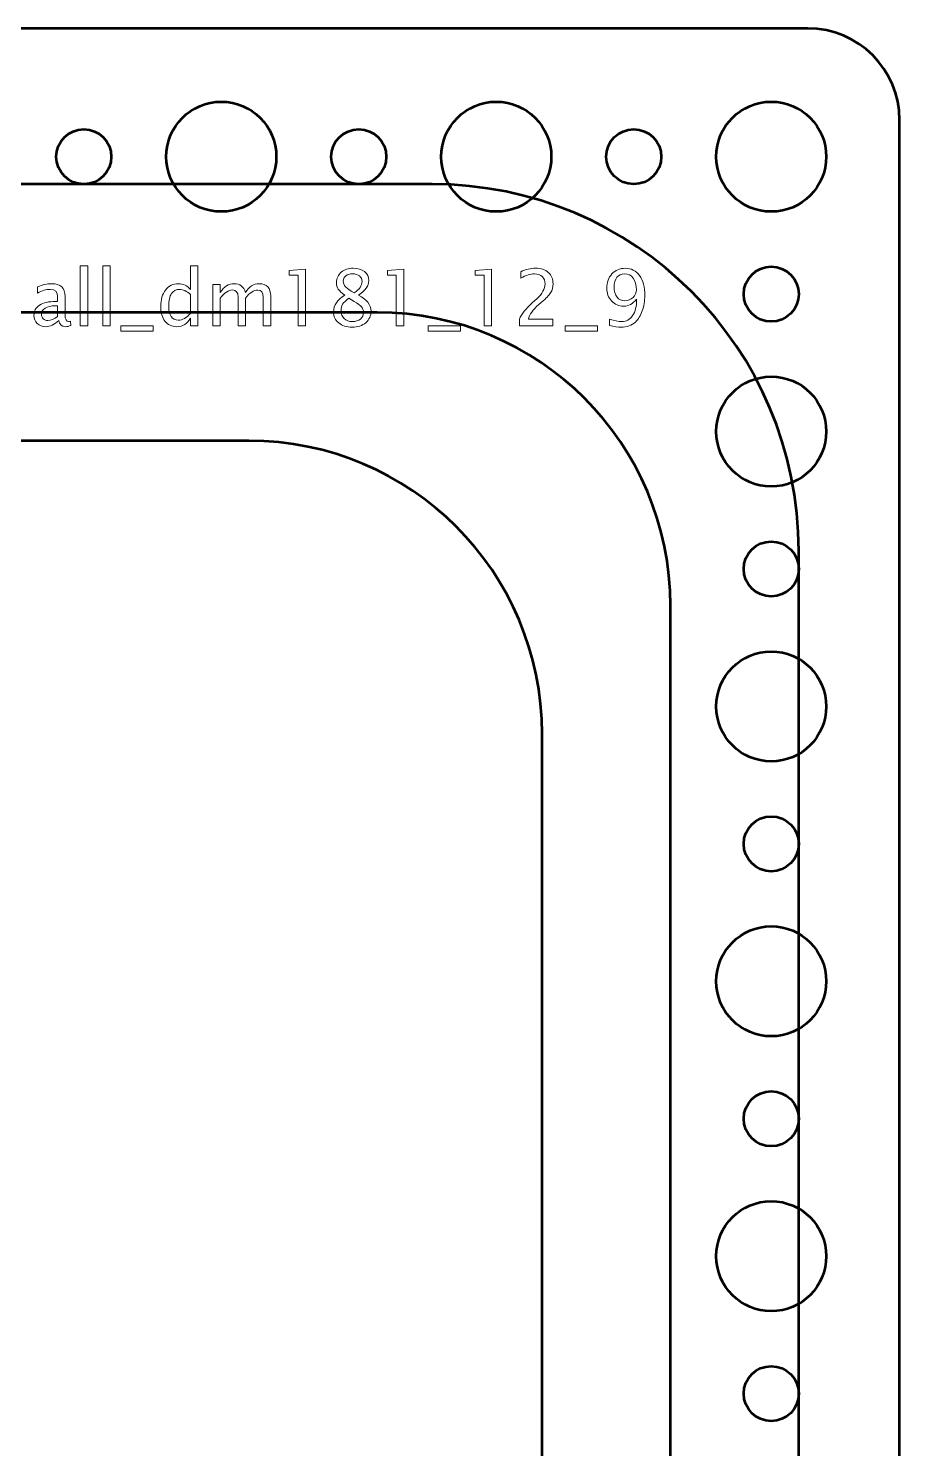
# Model space of a CAD drawing. Header units: centimetres. Extents: x -42 to 63, y -49 to 29.
# Drawn here: x 28.2 to 32.95, y -23.55 to -15.8 of the extents above; entities that cross this region are included whole.
import ezdxf

# ---------------------------------------------------------------- set-up
doc = ezdxf.new("R2010")
doc.units = ezdxf.units.CM
doc.header["$MEASUREMENT"] = 0
doc.layers.add('Layer 1', color=7, linetype='Continuous')

msp = doc.modelspace()

# ---------------------------------------------------------------- linework, layer by layer
at = {"layer": 'Layer 1', "lineweight": 53}
for centre, major_axis in [((29.25001, -16.50001), (0, 0.30001)), ((30.75001, -16.50001), (0, 0.30001)), ((32.25001, -16.50001), (0, 0.30001)), ((28.5, -16.5), (0, 0.15)), ((30, -16.5), (0, 0.15)), ((31.5, -16.5), (0, 0.15)), ((32.25, -17.25), (0, 0.15)), ((32.25001, -18.00001), (0, 0.30001)), ((32.25, -18.75), (0, 0.15)), ((32.25001, -19.50001), (0, 0.30001)), ((32.25, -20.25), (0, 0.15)), ((32.25001, -21.00001), (0, 0.30001)), ((32.25, -21.75), (0, 0.15)), ((32.25001, -22.50001), (0, 0.30001)), ((32.25, -23.25), (0, 0.15))]:
    msp.add_ellipse(centre, major_axis=major_axis, ratio=1, dxfattribs=at)
msp.add_open_spline([(15.05, -28.7), (15.05, -28.7), (15.05, -16.3), (15.05, -16.3), (15.05, -16.3), (15.05, -16.02386), (15.27386, -15.8), (15.55, -15.8), (15.55, -15.8), (15.55, -15.8), (32.45, -15.8), (32.45, -15.8), (32.45, -15.8), (32.72614, -15.8), (32.95, -16.02386), (32.95, -16.3), (32.95, -16.3), (32.95, -16.3), (32.95, -28.7), (32.95, -28.7), (32.95, -28.7), (32.95, -28.97614), (32.72614, -29.2), (32.45, -29.2), (32.45, -29.2), (32.45, -29.2), (15.55, -29.2), (15.55, -29.2), (15.55, -29.2), (15.27386, -29.2), (15.05, -28.97614), (15.05, -28.7)], degree=3, knots=[0, 0, 0, 0, 0.1111111, 0.1111111, 0.1111111, 0.1111111, 0.2222222, 0.2222222, 0.2222222, 0.2222222, 0.3333333, 0.3333333, 0.3333333, 0.3333333, 0.4444444, 0.4444444, 0.4444444, 0.4444444, 0.5555556, 0.5555556, 0.5555556, 0.5555556, 0.6666667, 0.6666667, 0.6666667, 0.6666667, 0.7777778, 0.7777778, 0.7777778, 0.7777778, 1, 1, 1, 1], dxfattribs=at)
at = {"layer": 'Layer 1', "color": 5, "lineweight": 53}
for points in [[(15.6, -26.35), (15.6, -26.35), (15.6, -18.65), (15.6, -18.65), (15.6, -18.65), (15.6, -17.54544), (16.49543, -16.65), (17.6, -16.65), (17.6, -16.65), (17.6, -16.65), (30.4, -16.65), (30.4, -16.65), (30.4, -16.65), (31.50457, -16.65), (32.4, -17.54544), (32.4, -18.65), (32.4, -18.65), (32.4, -18.65), (32.4, -26.35), (32.4, -26.35), (32.4, -26.35), (32.4, -27.45456), (31.50457, -28.35), (30.4, -28.35), (30.4, -28.35), (30.4, -28.35), (17.6, -28.35), (17.6, -28.35), (17.6, -28.35), (16.49543, -28.35), (15.6, -27.45456), (15.6, -26.35)], [(17, -25.35), (17, -25.35), (17, -19.65), (17, -19.65), (17, -19.65), (17, -18.76635), (17.71635, -18.05), (18.6, -18.05), (18.6, -18.05), (18.6, -18.05), (29.4, -18.05), (29.4, -18.05), (29.4, -18.05), (30.28365, -18.05), (31, -18.76635), (31, -19.65), (31, -19.65), (31, -19.65), (31, -25.35), (31, -25.35), (31, -25.35), (31, -26.23365), (30.28365, -26.95), (29.4, -26.95), (29.4, -26.95), (29.4, -26.95), (18.6, -26.95), (18.6, -26.95), (18.6, -26.95), (17.71635, -26.95), (17, -26.23365), (17, -25.35)]]:
    msp.add_open_spline(points, degree=3, knots=[0, 0, 0, 0, 0.1111111, 0.1111111, 0.1111111, 0.1111111, 0.2222222, 0.2222222, 0.2222222, 0.2222222, 0.3333333, 0.3333333, 0.3333333, 0.3333333, 0.4444444, 0.4444444, 0.4444444, 0.4444444, 0.5555556, 0.5555556, 0.5555556, 0.5555556, 0.6666667, 0.6666667, 0.6666667, 0.6666667, 0.7777778, 0.7777778, 0.7777778, 0.7777778, 1, 1, 1, 1], dxfattribs=at)
at = {"layer": 'Layer 1', "color": 5, "lineweight": 9}
for points, knots in [([(28.48097, -17.42256), (28.48097, -17.42256), (28.48097, -17.09617), (28.48097, -17.09617), (28.48097, -17.09617), (28.48097, -17.09617), (28.52161, -17.09617), (28.52161, -17.09617), (28.52161, -17.09617), (28.52161, -17.09617), (28.52161, -17.42256), (28.52161, -17.42256), (28.52161, -17.42256), (28.52161, -17.42256), (28.48097, -17.42256), (28.48097, -17.42256)], [0, 0, 0, 0, 0.2, 0.2, 0.2, 0.2, 0.4, 0.4, 0.4, 0.4, 0.6, 0.6, 0.6, 0.6, 1, 1, 1, 1]), ([(28.60331, -17.42256), (28.60331, -17.42256), (28.60331, -17.09617), (28.60331, -17.09617), (28.60331, -17.09617), (28.60331, -17.09617), (28.64395, -17.09617), (28.64395, -17.09617), (28.64395, -17.09617), (28.64395, -17.09617), (28.64395, -17.42256), (28.64395, -17.42256), (28.64395, -17.42256), (28.64395, -17.42256), (28.60331, -17.42256), (28.60331, -17.42256)], [0, 0, 0, 0, 0.2, 0.2, 0.2, 0.2, 0.4, 0.4, 0.4, 0.4, 0.6, 0.6, 0.6, 0.6, 1, 1, 1, 1]), ([(29.08168, -17.42256), (29.08168, -17.42256), (29.08168, -17.38044), (29.08168, -17.38044), (29.08168, -17.38044), (29.06509, -17.41191), (29.04012, -17.42764), (29.00675, -17.42764), (29.00675, -17.42764), (28.97965, -17.42764), (28.95835, -17.41783), (28.94282, -17.39815), (28.94282, -17.39815), (28.9273, -17.37846), (28.91954, -17.35158), (28.91954, -17.3175), (28.91954, -17.3175), (28.91954, -17.28025), (28.92836, -17.25026), (28.94593, -17.22755), (28.94593, -17.22755), (28.96357, -17.2049), (28.98671, -17.19354), (29.01542, -17.19354), (29.01542, -17.19354), (29.04202, -17.19354), (29.06418, -17.2037), (29.08168, -17.22409), (29.08168, -17.22409), (29.08168, -17.22409), (29.08168, -17.09617), (29.08168, -17.09617), (29.08168, -17.09617), (29.08168, -17.09617), (29.12231, -17.09617), (29.12231, -17.09617), (29.12231, -17.09617), (29.12231, -17.09617), (29.12231, -17.42256), (29.12231, -17.42256), (29.12231, -17.42256), (29.12231, -17.42256), (29.08168, -17.42256), (29.08168, -17.42256)], [0, 0, 0, 0, 0.0833333, 0.0833333, 0.0833333, 0.0833333, 0.1666667, 0.1666667, 0.1666667, 0.1666667, 0.25, 0.25, 0.25, 0.25, 0.3333333, 0.3333333, 0.3333333, 0.3333333, 0.4166667, 0.4166667, 0.4166667, 0.4166667, 0.5, 0.5, 0.5, 0.5, 0.5833333, 0.5833333, 0.5833333, 0.5833333, 0.6666667, 0.6666667, 0.6666667, 0.6666667, 0.75, 0.75, 0.75, 0.75, 0.8333333, 0.8333333, 0.8333333, 0.8333333, 1, 1, 1, 1]), ([(29.66926, -17.42256), (29.66926, -17.42256), (29.66926, -17.14697), (29.66926, -17.14697), (29.66926, -17.14697), (29.66926, -17.14697), (29.62058, -17.14697), (29.62058, -17.14697), (29.62058, -17.14697), (29.62058, -17.14697), (29.62058, -17.12157), (29.62058, -17.12157), (29.62058, -17.12157), (29.62058, -17.12157), (29.7099, -17.11395), (29.7099, -17.11395), (29.7099, -17.11395), (29.7099, -17.11395), (29.7099, -17.42256), (29.7099, -17.42256), (29.7099, -17.42256), (29.7099, -17.42256), (29.66926, -17.42256), (29.66926, -17.42256)], [0, 0, 0, 0, 0.1428571, 0.1428571, 0.1428571, 0.1428571, 0.2857143, 0.2857143, 0.2857143, 0.2857143, 0.4285714, 0.4285714, 0.4285714, 0.4285714, 0.5714286, 0.5714286, 0.5714286, 0.5714286, 0.7142857, 0.7142857, 0.7142857, 0.7142857, 1, 1, 1, 1]), ([(29.92341, -17.25598), (29.90661, -17.24427), (29.8949, -17.2334), (29.88834, -17.22331), (29.88834, -17.22331), (29.88178, -17.21329), (29.87853, -17.20116), (29.87853, -17.18698), (29.87853, -17.18698), (29.87853, -17.16383), (29.887, -17.145), (29.90386, -17.13053), (29.90386, -17.13053), (29.9208, -17.11607), (29.94288, -17.10887), (29.97011, -17.10887), (29.97011, -17.10887), (29.99523, -17.10887), (30.01562, -17.11501), (30.03121, -17.12729), (30.03121, -17.12729), (30.04681, -17.13949), (30.05464, -17.15544), (30.05464, -17.17498), (30.05464, -17.17498), (30.05464, -17.20462), (30.03566, -17.23164), (29.99777, -17.25598), (29.99777, -17.25598), (30.04384, -17.27856), (30.06691, -17.3077), (30.06691, -17.3434), (30.06691, -17.3434), (30.06691, -17.36887), (30.05725, -17.38968), (30.03799, -17.40591), (30.03799, -17.40591), (30.01873, -17.42207), (29.99396, -17.43018), (29.96362, -17.43018), (29.96362, -17.43018), (29.93335, -17.43018), (29.90894, -17.42256), (29.89032, -17.40732), (29.89032, -17.40732), (29.87176, -17.39215), (29.86245, -17.37211), (29.86245, -17.34735), (29.86245, -17.34735), (29.86245, -17.31066), (29.88277, -17.28025), (29.92341, -17.25598)], [0, 0, 0, 0, 0.0714286, 0.0714286, 0.0714286, 0.0714286, 0.1428571, 0.1428571, 0.1428571, 0.1428571, 0.2142857, 0.2142857, 0.2142857, 0.2142857, 0.2857143, 0.2857143, 0.2857143, 0.2857143, 0.3571429, 0.3571429, 0.3571429, 0.3571429, 0.4285714, 0.4285714, 0.4285714, 0.4285714, 0.5, 0.5, 0.5, 0.5, 0.5714286, 0.5714286, 0.5714286, 0.5714286, 0.6428571, 0.6428571, 0.6428571, 0.6428571, 0.7142857, 0.7142857, 0.7142857, 0.7142857, 0.7857143, 0.7857143, 0.7857143, 0.7857143, 0.8571429, 0.8571429, 0.8571429, 0.8571429, 1, 1, 1, 1]), ([(30.20464, -17.42256), (30.20464, -17.42256), (30.20464, -17.14697), (30.20464, -17.14697), (30.20464, -17.14697), (30.20464, -17.14697), (30.15596, -17.14697), (30.15596, -17.14697), (30.15596, -17.14697), (30.15596, -17.14697), (30.15596, -17.12157), (30.15596, -17.12157), (30.15596, -17.12157), (30.15596, -17.12157), (30.24528, -17.11395), (30.24528, -17.11395), (30.24528, -17.11395), (30.24528, -17.11395), (30.24528, -17.42256), (30.24528, -17.42256), (30.24528, -17.42256), (30.24528, -17.42256), (30.20464, -17.42256), (30.20464, -17.42256)], [0, 0, 0, 0, 0.1428571, 0.1428571, 0.1428571, 0.1428571, 0.2857143, 0.2857143, 0.2857143, 0.2857143, 0.4285714, 0.4285714, 0.4285714, 0.4285714, 0.5714286, 0.5714286, 0.5714286, 0.5714286, 0.7142857, 0.7142857, 0.7142857, 0.7142857, 1, 1, 1, 1]), ([(30.684, -17.42256), (30.684, -17.42256), (30.684, -17.14697), (30.684, -17.14697), (30.684, -17.14697), (30.684, -17.14697), (30.63532, -17.14697), (30.63532, -17.14697), (30.63532, -17.14697), (30.63532, -17.14697), (30.63532, -17.12157), (30.63532, -17.12157), (30.63532, -17.12157), (30.63532, -17.12157), (30.72464, -17.11395), (30.72464, -17.11395), (30.72464, -17.11395), (30.72464, -17.11395), (30.72464, -17.42256), (30.72464, -17.42256), (30.72464, -17.42256), (30.72464, -17.42256), (30.684, -17.42256), (30.684, -17.42256)], [0, 0, 0, 0, 0.1428571, 0.1428571, 0.1428571, 0.1428571, 0.2857143, 0.2857143, 0.2857143, 0.2857143, 0.4285714, 0.4285714, 0.4285714, 0.4285714, 0.5714286, 0.5714286, 0.5714286, 0.5714286, 0.7142857, 0.7142857, 0.7142857, 0.7142857, 1, 1, 1, 1]), ([(30.87592, -17.42256), (30.87592, -17.42256), (30.87592, -17.387), (30.87592, -17.387), (30.87592, -17.387), (30.88777, -17.35927), (30.91169, -17.329), (30.94774, -17.29634), (30.94774, -17.29634), (30.94774, -17.29634), (30.97102, -17.27545), (30.97102, -17.27545), (30.97102, -17.27545), (31.00101, -17.24822), (31.01604, -17.22127), (31.01604, -17.19446), (31.01604, -17.19446), (31.01604, -17.17731), (31.01089, -17.16391), (31.00066, -17.1541), (31.00066, -17.1541), (30.99043, -17.14429), (30.97625, -17.13935), (30.95825, -17.13935), (30.95825, -17.13935), (30.93723, -17.13935), (30.91232, -17.1474), (30.88354, -17.16348), (30.88354, -17.16348), (30.88354, -17.16348), (30.88354, -17.12792), (30.88354, -17.12792), (30.88354, -17.12792), (30.9107, -17.11522), (30.93772, -17.10887), (30.96467, -17.10887), (30.96467, -17.10887), (30.99332, -17.10887), (31.01632, -17.11656), (31.03368, -17.13201), (31.03368, -17.13201), (31.05096, -17.14747), (31.05964, -17.16793), (31.05964, -17.19347), (31.05964, -17.19347), (31.05964, -17.21181), (31.05527, -17.22811), (31.04652, -17.24229), (31.04652, -17.24229), (31.0377, -17.25654), (31.0214, -17.27376), (30.99748, -17.29408), (30.99748, -17.29408), (30.99748, -17.29408), (30.98175, -17.30748), (30.98175, -17.30748), (30.98175, -17.30748), (30.94901, -17.33521), (30.9301, -17.36174), (30.92502, -17.387), (30.92502, -17.387), (30.92502, -17.387), (31.05837, -17.387), (31.05837, -17.387), (31.05837, -17.387), (31.05837, -17.387), (31.05837, -17.42256), (31.05837, -17.42256), (31.05837, -17.42256), (31.05837, -17.42256), (30.87592, -17.42256), (30.87592, -17.42256)], [0, 0, 0, 0, 0.0526316, 0.0526316, 0.0526316, 0.0526316, 0.1052632, 0.1052632, 0.1052632, 0.1052632, 0.1578947, 0.1578947, 0.1578947, 0.1578947, 0.2105263, 0.2105263, 0.2105263, 0.2105263, 0.2631579, 0.2631579, 0.2631579, 0.2631579, 0.3157895, 0.3157895, 0.3157895, 0.3157895, 0.3684211, 0.3684211, 0.3684211, 0.3684211, 0.4210526, 0.4210526, 0.4210526, 0.4210526, 0.4736842, 0.4736842, 0.4736842, 0.4736842, 0.5263158, 0.5263158, 0.5263158, 0.5263158, 0.5789474, 0.5789474, 0.5789474, 0.5789474, 0.6315789, 0.6315789, 0.6315789, 0.6315789, 0.6842105, 0.6842105, 0.6842105, 0.6842105, 0.7368421, 0.7368421, 0.7368421, 0.7368421, 0.7894737, 0.7894737, 0.7894737, 0.7894737, 0.8421053, 0.8421053, 0.8421053, 0.8421053, 0.8947368, 0.8947368, 0.8947368, 0.8947368, 1, 1, 1, 1]), ([(31.3684, -17.42087), (31.3684, -17.42087), (31.3684, -17.38615), (31.3684, -17.38615), (31.3684, -17.38615), (31.39429, -17.39518), (31.41631, -17.3997), (31.43451, -17.3997), (31.43451, -17.3997), (31.45984, -17.3997), (31.47966, -17.38891), (31.49392, -17.36732), (31.49392, -17.36732), (31.50817, -17.34573), (31.5153, -17.31567), (31.5153, -17.27722), (31.5153, -17.27722), (31.49462, -17.30269), (31.47113, -17.31546), (31.44474, -17.31546), (31.44474, -17.31546), (31.41899, -17.31546), (31.39712, -17.306), (31.37919, -17.28702), (31.37919, -17.28702), (31.36127, -17.26804), (31.35231, -17.24497), (31.35231, -17.21767), (31.35231, -17.21767), (31.35231, -17.18634), (31.36184, -17.16038), (31.38096, -17.13978), (31.38096, -17.13978), (31.40001, -17.11917), (31.424, -17.10887), (31.45292, -17.10887), (31.45292, -17.10887), (31.48616, -17.10887), (31.51233, -17.12221), (31.53145, -17.14888), (31.53145, -17.14888), (31.55057, -17.17555), (31.56017, -17.21202), (31.56017, -17.25838), (31.56017, -17.25838), (31.56017, -17.28787), (31.55558, -17.3156), (31.54634, -17.34156), (31.54634, -17.34156), (31.5371, -17.3676), (31.52475, -17.38778), (31.50916, -17.40224), (31.50916, -17.40224), (31.48926, -17.42087), (31.46301, -17.43018), (31.43056, -17.43018), (31.43056, -17.43018), (31.41454, -17.43018), (31.39387, -17.42708), (31.3684, -17.42087)], [0, 0, 0, 0, 0.0625, 0.0625, 0.0625, 0.0625, 0.125, 0.125, 0.125, 0.125, 0.1875, 0.1875, 0.1875, 0.1875, 0.25, 0.25, 0.25, 0.25, 0.3125, 0.3125, 0.3125, 0.3125, 0.375, 0.375, 0.375, 0.375, 0.4375, 0.4375, 0.4375, 0.4375, 0.5, 0.5, 0.5, 0.5, 0.5625, 0.5625, 0.5625, 0.5625, 0.625, 0.625, 0.625, 0.625, 0.6875, 0.6875, 0.6875, 0.6875, 0.75, 0.75, 0.75, 0.75, 0.8125, 0.8125, 0.8125, 0.8125, 0.875, 0.875, 0.875, 0.875, 1, 1, 1, 1]), ([(28.36286, -17.39399), (28.33845, -17.41642), (28.31495, -17.42764), (28.29237, -17.42764), (28.29237, -17.42764), (28.27382, -17.42764), (28.25837, -17.42185), (28.24616, -17.41021), (28.24616, -17.41021), (28.23388, -17.39857), (28.22775, -17.3839), (28.22775, -17.36619), (28.22775, -17.36619), (28.22775, -17.3417), (28.23805, -17.32287), (28.25865, -17.30974), (28.25865, -17.30974), (28.27925, -17.29662), (28.30881, -17.29006), (28.34734, -17.29006), (28.34734, -17.29006), (28.34734, -17.29006), (28.35686, -17.29006), (28.35686, -17.29006), (28.35686, -17.29006), (28.35686, -17.29006), (28.35686, -17.26304), (28.35686, -17.26304), (28.35686, -17.26304), (28.35686, -17.237), (28.34332, -17.22402), (28.31615, -17.22402), (28.31615, -17.22402), (28.29513, -17.22402), (28.27213, -17.23065), (28.24722, -17.24391), (28.24722, -17.24391), (28.24722, -17.24391), (28.24722, -17.21047), (28.24722, -17.21047), (28.24722, -17.21047), (28.2746, -17.19918), (28.30042, -17.19354), (28.32462, -17.19354), (28.32462, -17.19354), (28.34952, -17.19354), (28.36794, -17.19918), (28.37972, -17.21054), (28.37972, -17.21054), (28.39158, -17.2219), (28.3975, -17.2394), (28.3975, -17.26304), (28.3975, -17.26304), (28.3975, -17.26304), (28.3975, -17.36442), (28.3975, -17.36442), (28.3975, -17.36442), (28.3975, -17.38764), (28.40463, -17.39928), (28.41895, -17.39928), (28.41895, -17.39928), (28.42071, -17.39928), (28.42332, -17.39899), (28.42678, -17.39843), (28.42678, -17.39843), (28.42678, -17.39843), (28.42967, -17.42101), (28.42967, -17.42101), (28.42967, -17.42101), (28.42043, -17.42545), (28.41027, -17.42764), (28.39912, -17.42764), (28.39912, -17.42764), (28.38015, -17.42764), (28.36808, -17.41642), (28.36286, -17.39399)], [0, 0, 0, 0, 0.05, 0.05, 0.05, 0.05, 0.1, 0.1, 0.1, 0.1, 0.15, 0.15, 0.15, 0.15, 0.2, 0.2, 0.2, 0.2, 0.25, 0.25, 0.25, 0.25, 0.3, 0.3, 0.3, 0.3, 0.35, 0.35, 0.35, 0.35, 0.4, 0.4, 0.4, 0.4, 0.45, 0.45, 0.45, 0.45, 0.5, 0.5, 0.5, 0.5, 0.55, 0.55, 0.55, 0.55, 0.6, 0.6, 0.6, 0.6, 0.65, 0.65, 0.65, 0.65, 0.7, 0.7, 0.7, 0.7, 0.75, 0.75, 0.75, 0.75, 0.8, 0.8, 0.8, 0.8, 0.85, 0.85, 0.85, 0.85, 0.9, 0.9, 0.9, 0.9, 1, 1, 1, 1]), ([(29.20374, -17.42256), (29.20374, -17.42256), (29.20374, -17.1982), (29.20374, -17.1982), (29.20374, -17.1982), (29.20374, -17.1982), (29.24438, -17.1982), (29.24438, -17.1982), (29.24438, -17.1982), (29.24438, -17.1982), (29.24438, -17.2406), (29.24438, -17.2406), (29.24438, -17.2406), (29.26421, -17.2092), (29.28961, -17.19354), (29.32072, -17.19354), (29.32072, -17.19354), (29.35071, -17.19354), (29.3711, -17.2092), (29.38196, -17.2406), (29.38196, -17.2406), (29.40122, -17.20892), (29.42634, -17.19312), (29.45717, -17.19312), (29.45717, -17.19312), (29.47686, -17.19312), (29.49217, -17.1989), (29.5031, -17.21054), (29.5031, -17.21054), (29.51404, -17.22218), (29.51954, -17.23848), (29.51954, -17.25944), (29.51954, -17.25944), (29.51954, -17.25944), (29.51954, -17.42256), (29.51954, -17.42256), (29.51954, -17.42256), (29.51954, -17.42256), (29.4789, -17.42256), (29.4789, -17.42256), (29.4789, -17.42256), (29.4789, -17.42256), (29.4789, -17.26614), (29.4789, -17.26614), (29.4789, -17.26614), (29.4789, -17.2406), (29.46874, -17.22783), (29.44842, -17.22783), (29.44842, -17.22783), (29.42733, -17.22783), (29.40517, -17.24272), (29.38196, -17.27256), (29.38196, -17.27256), (29.38196, -17.27256), (29.38196, -17.42256), (29.38196, -17.42256), (29.38196, -17.42256), (29.38196, -17.42256), (29.34132, -17.42256), (29.34132, -17.42256), (29.34132, -17.42256), (29.34132, -17.42256), (29.34132, -17.266), (29.34132, -17.266), (29.34132, -17.266), (29.34132, -17.24025), (29.33102, -17.2274), (29.31035, -17.2274), (29.31035, -17.2274), (29.28982, -17.2274), (29.2678, -17.24236), (29.24438, -17.27235), (29.24438, -17.27235), (29.24438, -17.27235), (29.24438, -17.42256), (29.24438, -17.42256), (29.24438, -17.42256), (29.24438, -17.42256), (29.20374, -17.42256), (29.20374, -17.42256)], [0, 0, 0, 0, 0.047619, 0.047619, 0.047619, 0.047619, 0.0952381, 0.0952381, 0.0952381, 0.0952381, 0.1428571, 0.1428571, 0.1428571, 0.1428571, 0.1904762, 0.1904762, 0.1904762, 0.1904762, 0.2380952, 0.2380952, 0.2380952, 0.2380952, 0.2857143, 0.2857143, 0.2857143, 0.2857143, 0.3333333, 0.3333333, 0.3333333, 0.3333333, 0.3809524, 0.3809524, 0.3809524, 0.3809524, 0.4285714, 0.4285714, 0.4285714, 0.4285714, 0.4761905, 0.4761905, 0.4761905, 0.4761905, 0.5238095, 0.5238095, 0.5238095, 0.5238095, 0.5714286, 0.5714286, 0.5714286, 0.5714286, 0.6190476, 0.6190476, 0.6190476, 0.6190476, 0.6666667, 0.6666667, 0.6666667, 0.6666667, 0.7142857, 0.7142857, 0.7142857, 0.7142857, 0.7619048, 0.7619048, 0.7619048, 0.7619048, 0.8095238, 0.8095238, 0.8095238, 0.8095238, 0.8571429, 0.8571429, 0.8571429, 0.8571429, 0.9047619, 0.9047619, 0.9047619, 0.9047619, 1, 1, 1, 1]), ([(29.97505, -17.24321), (30.00356, -17.22437), (30.01781, -17.20349), (30.01781, -17.18042), (30.01781, -17.18042), (30.01781, -17.16807), (30.01301, -17.15819), (30.00349, -17.15064), (30.00349, -17.15064), (29.99389, -17.14309), (29.9814, -17.13935), (29.96595, -17.13935), (29.96595, -17.13935), (29.95099, -17.13935), (29.93879, -17.14302), (29.9294, -17.15043), (29.9294, -17.15043), (29.92002, -17.15784), (29.91536, -17.16736), (29.91536, -17.17915), (29.91536, -17.17915), (29.91536, -17.19058), (29.9196, -17.20088), (29.92806, -17.21005), (29.92806, -17.21005), (29.93653, -17.21915), (29.95219, -17.23023), (29.97505, -17.24321)], [0, 0, 0, 0, 0.125, 0.125, 0.125, 0.125, 0.25, 0.25, 0.25, 0.25, 0.375, 0.375, 0.375, 0.375, 0.5, 0.5, 0.5, 0.5, 0.625, 0.625, 0.625, 0.625, 0.75, 0.75, 0.75, 0.75, 1, 1, 1, 1]), ([(31.39295, -17.21075), (31.39295, -17.23404), (31.39824, -17.25245), (31.40883, -17.266), (31.40883, -17.266), (31.41941, -17.27947), (31.43366, -17.28625), (31.45165, -17.28625), (31.45165, -17.28625), (31.46894, -17.28625), (31.48369, -17.28039), (31.49582, -17.26868), (31.49582, -17.26868), (31.50796, -17.25697), (31.51403, -17.24279), (31.51403, -17.22628), (31.51403, -17.22628), (31.51403, -17.20017), (31.50817, -17.17915), (31.49639, -17.16327), (31.49639, -17.16327), (31.48467, -17.14732), (31.46929, -17.13935), (31.45017, -17.13935), (31.45017, -17.13935), (31.43232, -17.13935), (31.41835, -17.1457), (31.40819, -17.1584), (31.40819, -17.1584), (31.39803, -17.1711), (31.39295, -17.18853), (31.39295, -17.21075)], [0, 0, 0, 0, 0.1111111, 0.1111111, 0.1111111, 0.1111111, 0.2222222, 0.2222222, 0.2222222, 0.2222222, 0.3333333, 0.3333333, 0.3333333, 0.3333333, 0.4444444, 0.4444444, 0.4444444, 0.4444444, 0.5555556, 0.5555556, 0.5555556, 0.5555556, 0.6666667, 0.6666667, 0.6666667, 0.6666667, 0.7777778, 0.7777778, 0.7777778, 0.7777778, 1, 1, 1, 1]), ([(29.08168, -17.25189), (29.06058, -17.23333), (29.04061, -17.22402), (29.0217, -17.22402), (29.0217, -17.22402), (29.00308, -17.22402), (28.98868, -17.23178), (28.97845, -17.24737), (28.97845, -17.24737), (28.96822, -17.26289), (28.96314, -17.28491), (28.96314, -17.31341), (28.96314, -17.31341), (28.96314, -17.36583), (28.9805, -17.39208), (29.01528, -17.39208), (29.01528, -17.39208), (29.03786, -17.39208), (29.06001, -17.37973), (29.08168, -17.35511), (29.08168, -17.35511), (29.08168, -17.35511), (29.08168, -17.25189), (29.08168, -17.25189)], [0, 0, 0, 0, 0.1428571, 0.1428571, 0.1428571, 0.1428571, 0.2857143, 0.2857143, 0.2857143, 0.2857143, 0.4285714, 0.4285714, 0.4285714, 0.4285714, 0.5714286, 0.5714286, 0.5714286, 0.5714286, 0.7142857, 0.7142857, 0.7142857, 0.7142857, 1, 1, 1, 1]), ([(29.94556, -17.27249), (29.92905, -17.28519), (29.91783, -17.29627), (29.91191, -17.30572), (29.91191, -17.30572), (29.90605, -17.31518), (29.90309, -17.32689), (29.90309, -17.341), (29.90309, -17.341), (29.90309, -17.3585), (29.90873, -17.37268), (29.92009, -17.38347), (29.92009, -17.38347), (29.93145, -17.39427), (29.94634, -17.3997), (29.96489, -17.3997), (29.96489, -17.3997), (29.98274, -17.3997), (29.99728, -17.39511), (30.0085, -17.38587), (30.0085, -17.38587), (30.01978, -17.37663), (30.02543, -17.36463), (30.02543, -17.34989), (30.02543, -17.34989), (30.02543, -17.33804), (30.02197, -17.32795), (30.01499, -17.31976), (30.01499, -17.31976), (30.008, -17.31158), (29.99453, -17.30156), (29.97456, -17.2897), (29.97456, -17.2897), (29.97456, -17.2897), (29.94556, -17.27249), (29.94556, -17.27249)], [0, 0, 0, 0, 0.1, 0.1, 0.1, 0.1, 0.2, 0.2, 0.2, 0.2, 0.3, 0.3, 0.3, 0.3, 0.4, 0.4, 0.4, 0.4, 0.5, 0.5, 0.5, 0.5, 0.6, 0.6, 0.6, 0.6, 0.7, 0.7, 0.7, 0.7, 0.8, 0.8, 0.8, 0.8, 1, 1, 1, 1]), ([(28.35686, -17.37183), (28.35686, -17.37183), (28.35686, -17.31419), (28.35686, -17.31419), (28.35686, -17.31419), (28.35686, -17.31419), (28.34381, -17.31376), (28.34381, -17.31376), (28.34381, -17.31376), (28.32123, -17.31376), (28.30303, -17.31793), (28.28913, -17.32625), (28.28913, -17.32625), (28.2753, -17.33465), (28.26839, -17.34573), (28.26839, -17.35955), (28.26839, -17.35955), (28.26839, -17.36922), (28.27184, -17.3774), (28.27869, -17.38411), (28.27869, -17.38411), (28.2856, -17.39081), (28.294, -17.3942), (28.30395, -17.3942), (28.30395, -17.3942), (28.32088, -17.3942), (28.33852, -17.38672), (28.35686, -17.37183)], [0, 0, 0, 0, 0.125, 0.125, 0.125, 0.125, 0.25, 0.25, 0.25, 0.25, 0.375, 0.375, 0.375, 0.375, 0.5, 0.5, 0.5, 0.5, 0.625, 0.625, 0.625, 0.625, 0.75, 0.75, 0.75, 0.75, 1, 1, 1, 1]), ([(28.70279, -17.45304), (28.70279, -17.45304), (28.70279, -17.42256), (28.70279, -17.42256), (28.70279, -17.42256), (28.70279, -17.42256), (28.8789, -17.42256), (28.8789, -17.42256), (28.8789, -17.42256), (28.8789, -17.42256), (28.8789, -17.45304), (28.8789, -17.45304), (28.8789, -17.45304), (28.8789, -17.45304), (28.70279, -17.45304), (28.70279, -17.45304)], [0, 0, 0, 0, 0.2, 0.2, 0.2, 0.2, 0.4, 0.4, 0.4, 0.4, 0.6, 0.6, 0.6, 0.6, 1, 1, 1, 1]), ([(30.3792, -17.45304), (30.3792, -17.45304), (30.3792, -17.42256), (30.3792, -17.42256), (30.3792, -17.42256), (30.3792, -17.42256), (30.55531, -17.42256), (30.55531, -17.42256), (30.55531, -17.42256), (30.55531, -17.42256), (30.55531, -17.45304), (30.55531, -17.45304), (30.55531, -17.45304), (30.55531, -17.45304), (30.3792, -17.45304), (30.3792, -17.45304)], [0, 0, 0, 0, 0.2, 0.2, 0.2, 0.2, 0.4, 0.4, 0.4, 0.4, 0.6, 0.6, 0.6, 0.6, 1, 1, 1, 1]), ([(31.12625, -17.45304), (31.12625, -17.45304), (31.12625, -17.42256), (31.12625, -17.42256), (31.12625, -17.42256), (31.12625, -17.42256), (31.30236, -17.42256), (31.30236, -17.42256), (31.30236, -17.42256), (31.30236, -17.42256), (31.30236, -17.45304), (31.30236, -17.45304), (31.30236, -17.45304), (31.30236, -17.45304), (31.12625, -17.45304), (31.12625, -17.45304)], [0, 0, 0, 0, 0.2, 0.2, 0.2, 0.2, 0.4, 0.4, 0.4, 0.4, 0.6, 0.6, 0.6, 0.6, 1, 1, 1, 1])]:
    msp.add_open_spline(points, degree=3, knots=knots, dxfattribs=at)
at = {"layer": 'Layer 1', "color": 1, "lineweight": 53}
msp.add_open_spline([(16.3, -26.05), (16.3, -26.05), (16.3, -18.95), (16.3, -18.95), (16.3, -18.95), (16.3, -18.06635), (17.01635, -17.35), (17.9, -17.35), (17.9, -17.35), (17.9, -17.35), (30.1, -17.35), (30.1, -17.35), (30.1, -17.35), (30.98365, -17.35), (31.7, -18.06635), (31.7, -18.95), (31.7, -18.95), (31.7, -18.95), (31.7, -26.05), (31.7, -26.05), (31.7, -26.05), (31.7, -26.93365), (30.98365, -27.65), (30.1, -27.65), (30.1, -27.65), (30.1, -27.65), (17.9, -27.65), (17.9, -27.65), (17.9, -27.65), (17.01635, -27.65), (16.3, -26.93365), (16.3, -26.05)], degree=3, knots=[0, 0, 0, 0, 0.1111111, 0.1111111, 0.1111111, 0.1111111, 0.2222222, 0.2222222, 0.2222222, 0.2222222, 0.3333333, 0.3333333, 0.3333333, 0.3333333, 0.4444444, 0.4444444, 0.4444444, 0.4444444, 0.5555556, 0.5555556, 0.5555556, 0.5555556, 0.6666667, 0.6666667, 0.6666667, 0.6666667, 0.7777778, 0.7777778, 0.7777778, 0.7777778, 1, 1, 1, 1], dxfattribs=at)

doc.saveas('drawing.dxf')
